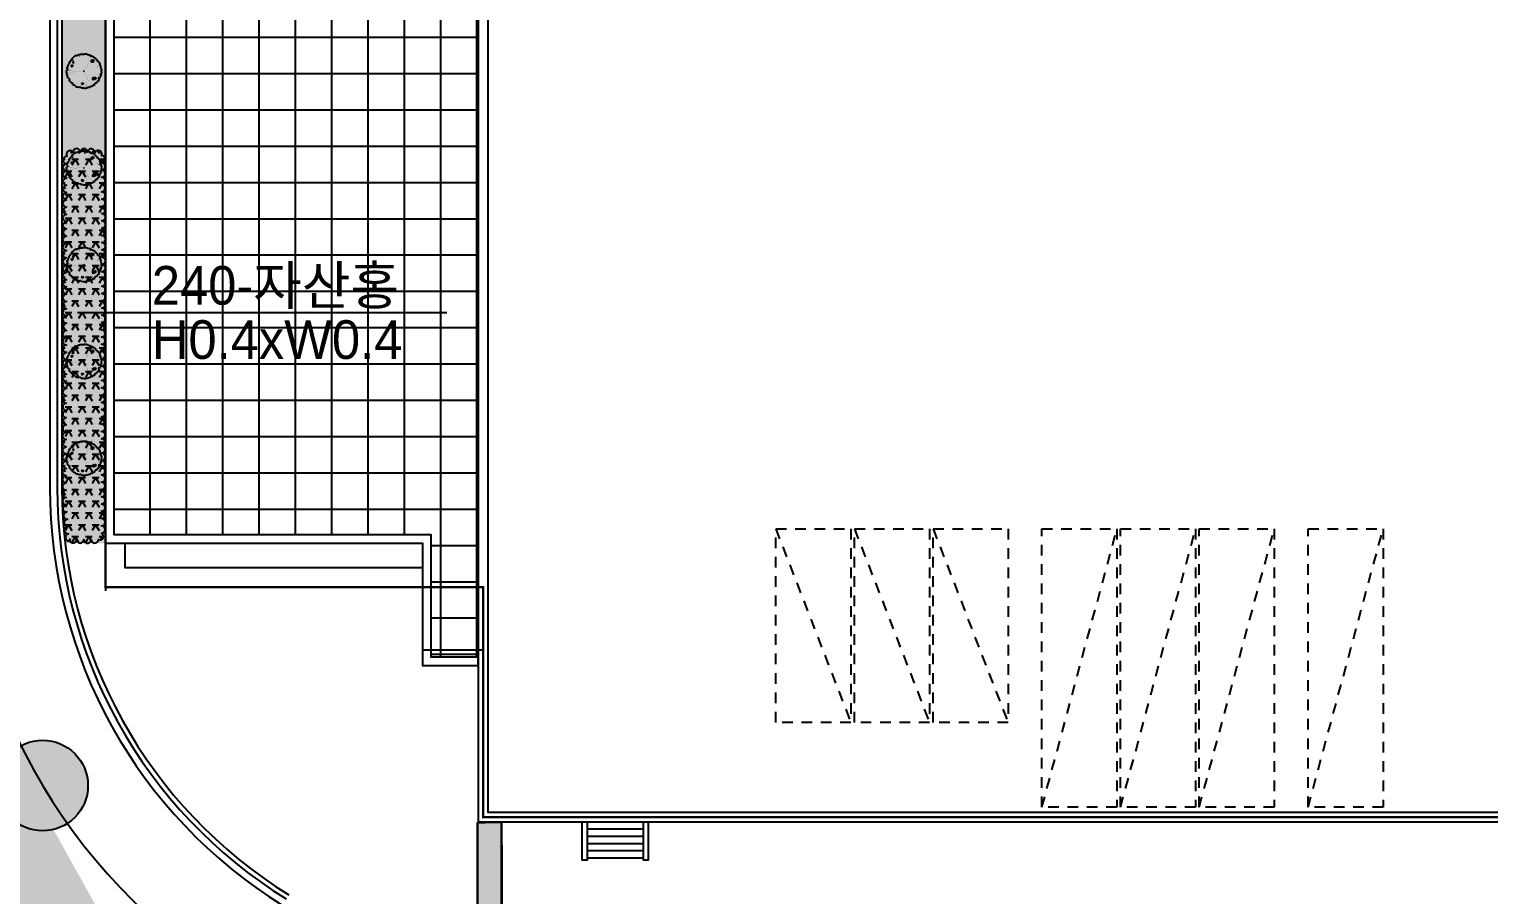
# Model space of a CAD drawing. Header units: millimetres. Extents: x 13387 to 322416, y 10188 to 219730.
# Drawn here: x 46864 to 107185, y 85161 to 120930 of the extents above; entities that cross this region are included whole.
import ezdxf
from ezdxf.xclip import XClip

# ---------------------------------------------------------------- set-up
doc = ezdxf.new("R2010")
doc.units = ezdxf.units.MM
doc.header["$LTSCALE"] = 400
doc.header["$XCLIPFRAME"] = 0
doc.linetypes.add('base$0$base$0$HID', pattern=[2, 1.1, -0.9])
doc.linetypes.add('DOT2', pattern=[0.125, 0, -0.125])
for name, color, linetype in [('0-녹지', 71, 'Continuous'), ('_관목_Name', 7, 'Continuous'), ('_관목_Out', 7, 'Continuous'), ('_관목_Plant', 76, 'Continuous'), ('_관목_Size', 7, 'Continuous'), ('_관목_Tag', 7, 'Continuous'), ('_교목_Plant', 90, 'Continuous'), ('base$0$base$0$8', 8, 'Continuous'), ('base$0$base$0$A-조적해치', 8, 'Continuous'), ('base$0$base$0$COL', 2, 'Continuous'), ('base$0$base$0$WID', 4, 'Continuous'), ('base$0$base$0$XREF_BASE$0$성토옹벽', 6, 'Continuous'), ('base$0$base$0$도로레벨', 5, 'Continuous'), ('base$0$base$0$사업부지', 7, 'Continuous'), ('base$0$base$0$지상1층 평면도$0$A-PK', 6, 'Continuous'), ('base$0$base$0$지하2층외벽선', 2, 'Continuous'), ('tc-2', 252, 'Continuous')]:
    doc.layers.add(name, color=color, linetype=linetype)
doc.layers.add('base$0$base$0$XR-평면도$0$A-SSXM-STAIR', color=7, linetype='Continuous', lineweight=25)
doc.styles.add('Landy', font='')
doc.styles.get("Standard").update_dxf_attribs({"font": 'arial.ttf'})
doc.styles.get('Landy').set_extended_font_data('Dotum')
doc.dimstyles.new('LandyUse_T', dxfattribs={"dimtxt": 2.5, "dimasz": 80, "dimexe": 1.25, "dimexo": 0.625, "dimtad": 1, "dimtxsty": 'Standard', "dimcen": 2.5, "dimadec": 0, "dimazin": 0, "dimtfac": 1, "dimtmove": 0, "dimatfit": 3, "dimfxl": 1, "dimarcsym": 0})

# ---------------------------------------------------------------- blocks, each defined once
blk = doc.blocks.new('base$0$base$0$XREF_BASE$0$A$C3CBC0631')
h = blk.add_hatch(color=253)
h.dxf.hatch_style = 1
edge = h.paths.add_edge_path()
edge.add_line((34727, 50135), (35727, 50136))
edge.add_line((35727, 50136), (35731, 42925))
edge.add_line((35731, 42925), (59609, 28140))
edge.add_arc((63136, 33837), 6700, 238.23622, 296.92149)
edge.add_line((66170, 27863), (66623, 26971))
edge.add_arc((63136, 33837), 7700, 238.23622, 296.92149, ccw=False)
edge.add_line((59083, 27290), (34732, 42367))
edge.add_line((34732, 42367), (34727, 50135))
at = {"layer": 'base$0$base$0$XREF_BASE$0$성토옹벽', "color": 8, "linetype": 'Continuous', "ltscale": 10, "const_width": 100, "flags": 128}
blk.add_lwpolyline([(34727, 50135), (35727, 50136)], dxfattribs=at)
for points in [[(34727, 50135), (34732, 42367), (59083, 27290, 0.26181), (66623, 26971)], [(35727, 50136), (35731, 42925), (59609, 28140, 0.26181), (66170, 27863)]]:
    blk.add_lwpolyline(points, format="xyb", dxfattribs=at)
blk = doc.blocks.new('base$0$base$0$A$C1A6F6B66')
blk.add_lwpolyline([(15350, 48550), (13100, 48550), (13100, 31650), (0, 31650), (0, 5050), (13100, 5050), (13100, 0), (15400, 0), (15400, 350), (13450, 350), (13450, 5400), (350, 5400), (350, 31300), (13450, 31300), (13450, 48200), (15350, 48200)], close=True)
at = {"layer": 'base$0$base$0$8'}
for p, q in [((15350, 350), (15350, 48550)), ((13850, 350), (13850, 48200)), ((15400, 46950), (13450, 46950)), ((15400, 45450), (13450, 45450)), ((15400, 43950), (13450, 43950)), ((15400, 42450), (13450, 42450)), ((15400, 40950), (13450, 40950)), ((15400, 39450), (13450, 39450)), ((15400, 37950), (13450, 37950)), ((15400, 36450), (13450, 36450)), ((15400, 34950), (13450, 34950)), ((15400, 33450), (13450, 33450)), ((15400, 31950), (13450, 31950)), ((1850, 5400), (1850, 31300)), ((3350, 5400), (3350, 31300)), ((4850, 5400), (4850, 31300)), ((6350, 5400), (6350, 31300)), ((7850, 5400), (7850, 31300)), ((9350, 5400), (9350, 31300)), ((10850, 5400), (10850, 31300)), ((12350, 5400), (12350, 31300)), ((15400, 30450), (350, 30450)), ((15400, 28950), (350, 28950)), ((15400, 27450), (350, 27450)), ((15400, 25950), (350, 25950)), ((15400, 24450), (350, 24450)), ((15400, 22950), (350, 22950)), ((15400, 21450), (350, 21450)), ((15400, 19950), (350, 19950)), ((15400, 18450), (350, 18450)), ((15400, 16950), (350, 16950)), ((15400, 15450), (350, 15450)), ((15400, 13950), (350, 13950)), ((15400, 12450), (350, 12450)), ((15400, 10950), (350, 10950)), ((15400, 9450), (350, 9450)), ((15400, 7950), (350, 7950)), ((15400, 6450), (350, 6450)), ((15400, 4950), (13450, 4950)), ((15400, 3450), (13450, 3450)), ((15400, 1950), (13450, 1950)), ((15400, 450), (13450, 450))]:
    blk.add_line(p, q, dxfattribs=at)
blk = doc.blocks.new('base$0$base$0$A$C1BFD5BFA')
at = {"layer": 'base$0$base$0$COL'}
for points in [[(0, 58200), (0, 0), (100200, 0), (100200, 12809)], [(400, 48400), (400, 400), (99800, 400), (99800, 13209), (99800, 13209)]]:
    blk.add_lwpolyline(points, dxfattribs=at)
blk = doc.blocks.new('base$0$base$0$지상1층 평면도$0$_P대형')
at = {"layer": 'base$0$base$0$지상1층 평면도$0$A-PK', "color": 6, "linetype": 'base$0$base$0$HID'}
blk.add_line((-150, -1500), (-3250, -13000), dxfattribs=at)
blk.add_lwpolyline([(-150, -1500), (-150, -13000), (-3250, -13000), (-3250, -1500)], close=True, dxfattribs=at)
blk = doc.blocks.new('base$0$base$0$A$C666166B5')
at = {"layer": 'base$0$base$0$지상1층 평면도$0$A-PK', "linetype": 'base$0$base$0$HID'}
blk.add_line((0, 8000), (3100, 0), dxfattribs=at)
blk.add_lwpolyline([(3100, 8000), (3100, 0), (0, 0), (0, 8000), (3100, 8000)], dxfattribs=at)
blk = doc.blocks.new('base$0$base$0$XREF_BASE$0$A$C5E376D50')
h = blk.add_hatch()
h.set_pattern_fill('GRAVEL', color=8, scale=1000, angle=14.62585)
h.set_pattern_definition([(242.63864078, (-197217523.41, -422257227.16), (-5468.208773979, -10728.405883643), [134.536, -13319.088047]), (199.595594003, (-197217585.244, -422257346.648), (11358.6379974624, 3997.6671750662), [230.868, -22855.9247612]), (147.136300353, (-197217802.74, -422257424.076), (12453.519176433, -8118.488783155), [162.788, -16116.032596]), (281.899542281, (-197218116.977, -422257764.45), (-4082.5244063587, 19604.412627556), [210.238, -20813.5580416]), (307.459507453, (-197218073.626, -422257970.17), (-7868.0485031935, 10348.6140497844), [206.155, -20409.373128]), (11.899542281, (-197217948.243, -422258133.815), (-19604.412627556, -4082.5244063587), [210.238, -20813.5580416]), (52.320093742, (-197217742.523, -422258090.464), (-10053.6794472186, -12958.5311502722), [278.029, -27524.848549]), (86.88118165, (-197217572.578, -422257870.42), (1218.0356119932, 23054.639213137), [262.488, -25986.3214968]), (136.05541889, (-197217558.296, -422257608.323), (-11023.3404862086, 10558.6914210576), [210.95, -20884.0731097]), (189.862211584, (-197217710.18, -422257461.93), (10896.05463927, 1809.970524083), [240.832, -11800.7625788]), (237.023291073, (-197217947.456, -422257503.18), (-8833.5781282671, -13673.6204953845), [311.448, -30833.3750048]), (153.43992811, (-197217156.53, -422257524.15), (-8288.20324574, 4038.030083754), [106.301, -10523.8448127]), (186.095087665, (-197217251.615, -422257476.616), (13083.751290253, 1347.38716589), [202.237, -20021.5114162]), (239.62585328, (-197217452.7, -422257498.1), (252.5059869, -967.595332), [141.421, -1272.7925624]), (217.82444379, (-197217550.74, -422257399.65), (4332.96468632, 3197.72059866), [76.158, -7539.6151059]), (306.42726276, (-197217610.9, -422257446.36), (-1725.11329279, 2650.280009176), [107.703, -5277.4618071]), (45.589609807, (-197217546.94, -422257533.02), (2397.774022256, 2692.70862482), [174.929, -5656.0228948]), (176.19090445, (-197217424.53, -422257408.06), (2187.69665098, -462.5833582), [126.491, -3035.7866602]), (31.015393609, (-197218172.104, -422257592.81), (8918.43535956, 5427.845865291), [177.2, -17542.8451467]), (84.972029217, (-197218020.24, -422257501.504), (-1092.815472013, -11653.572600032), [148.661, -14717.4077473]), (307.82444379, (-197217475.03, -422257214.54), (-3197.72059866, 4332.96468632), [152.315, -7463.4581059]), (358.236312941, (-197217381.625, -422257334.85), (-10433.471281077, 377.7261269), [177.2, -17542.8451467]), (354.069808055, (-197218015.55, -422258192.72), (-5342.988633998, 672.660729466), [170.88, -8373.1237453]), (309.400993844, (-197217845.584, -422258210.374), (-7615.542516274, 9381.018717753), [143.178, -14174.6430633]), (81.42726276, (-197217212.85, -422258179.61), (672.660729466, 5342.988634), [152.315, -7463.4581059]), (31.979877911, (-197217190.145, -422258028.994), (-11568.715368736, -7152.959158081), [167.631, -16595.4236142]), (84.069808056, (-197217686.97, -422258303.34), (-672.660729466, -5342.988633998), [85.44, -8458.5637453]), (115.93578575, (-197217270.9, -422258194.76), (-1977.61927971, 3617.87534121), [50.99, -5048.0295136]), (180.58960981, (-197217293.2, -422258148.9), (3155.29198301, -210.07737127), [206.155, -3916.9506256]), (200.634859232, (-197217499.35, -422258151.025), (9423.447333399, 3492.655201227), [191.05, -18913.9231745]), (318.3159208, (-197217524.22, -422257620.1), (-1472.60730587, 1682.68467714), [144.222, -3461.3292755]), (7.783079862, (-197217416.51, -422257716.01), (16954.1326183803, 2357.4111135683), [251.794, -24927.562624]), (75.571249176, (-197217167.04, -422257681.91), (-2102.83941969, -7783.1912719), [102.956, -10192.674141]), (104.62585328, (-197217141.4, -422257582.2), (-1220.101319, 715.0893451), [60, -940]), (134.88229044, (-197217526.28, -422258127.05), (5637.923236564, -5763.143376545), [138.924, -13753.5199894]), (62.63864078, (-197217624.31, -422258028.61), (5468.208773979, 10728.405883643), [269.072, -13184.552047]), (14.62585328, (-197217500.6, -422257789.6), (715.0893451, 1220.101319), [260, -740]), (339.930699744, (-197217249.07, -422257723.99), (11443.495228755, -4248.107455027), [158.114, -15653.2743008]), (268.680457374, (-197217100.56, -422257778.25), (42.428615646, -4122.887315047), [145.602, -7134.5078893]), (222.271828639, (-197217103.91, -422257923.81), (-15859.2514394095, -14473.5670717894), [237.065, -23469.4741823]), (190.051932015, (-197217279.33, -422258083.272), (-12831.2453033333, -2314.982497922), [250.799, -24829.073408])])
edge = h.paths.add_edge_path()
edge.add_line((216507, 233000), (219179, 224181))
edge.add_line((219179, 224181), (224231, 217242))
edge.add_line((224231, 217242), (240964, 206870))
edge.add_line((240964, 206870), (249211, 198205))
edge.add_line((249211, 198205), (262127, 190211))
edge.add_line((262127, 190211), (263383, 189650))
edge.add_line((263383, 189650), (263995, 191019))
edge.add_line((263995, 191019), (262831, 191539))
edge.add_line((262831, 191539), (250165, 199379))
edge.add_line((250165, 199379), (241917, 208043))
edge.add_line((241917, 208043), (225271, 218362))
edge.add_line((225271, 218362), (220541, 224858))
edge.add_line((220541, 224858), (217942, 233435))
edge.add_line((217942, 233435), (216507, 233000))
blk = doc.blocks.new('base', base_point=(0, 0))
at = {"layer": 'base$0$base$0$도로레벨', "linetype": 'Continuous', "true_color": 0xffffff}
h = blk.add_hatch(color=7, dxfattribs=at)
edge = h.paths.add_edge_path()
edge.add_arc((2447048.2, -1048124.4), 1873.2, 0, 360)
at = {"layer": 'base$0$base$0$사업부지', "linetype": 'Continuous', "ltscale": 10}
h = blk.add_hatch(dxfattribs=at)
h.set_pattern_fill('AR-HBONE', color=8, scale=100, angle=14.625125, style=0)
h.set_pattern_definition([(59.62512505, (-195145259.7, -419444232.27), (-142.83199963, 547.356392), [1200, -400]), (149.62512505, (-195145057.44, -419443887.18), (-142.83199963, 547.356392), [1200, -400])])
edge = h.paths.add_edge_path()
edge.add_arc((2429632.2, -997541.1), 8500, 12.089525, 71.410291, ccw=False)
edge.add_arc((2429632.2, -997541.1), 8500, 359.999998, 12.089525, ccw=False)
edge.add_line((2438132.2, -997541.1), (2438132.2, -1035817.5))
edge.add_arc((2467632.2, -1035817.5), 29500, 179.999999, 238.204008)
edge.add_line((2452088.7, -1060890.5), (2484216.1, -1080807.1))
edge.add_arc((2493436.8, -1065933.4), 17500, 238.204012, 296.889284)
edge.add_arc((2493436.8, -1065933.4), 17500, 296.889284, 329.811311)
edge.add_arc((2520232.4, -1081521.7), 13500, 89.999998, 149.811311, ccw=False)
edge.add_line((2520232.4, -1068021.7), (2522153.2, -1068021.7))
edge.add_line((2522153.2, -1068021.7), (2522153.2, -1066521.7))
edge.add_line((2522153.2, -1066521.7), (2520232.4, -1066521.7))
edge.add_arc((2520232.4, -1081521.7), 15000, 89.999998, 149.811311)
edge.add_arc((2493436.8, -1065933.4), 16000, 296.889284, 329.811311, ccw=False)
edge.add_arc((2493436.8, -1065933.4), 16000, 238.204012, 296.889284, ccw=False)
edge.add_line((2485006.4, -1079532.2), (2452879.1, -1059615.6))
edge.add_arc((2467632.2, -1035817.5), 28000, 179.999998, 238.204007, ccw=False)
edge.add_line((2439632.2, -1035817.5), (2439632.2, -997541.1))
edge.add_arc((2429632.2, -997541.1), 10000, 359.999999, 12.089525)
edge.add_arc((2429632.2, -997541.1), 10000, 12.089525, 76.961351)
edge.add_line((2431888.3, -987798.9), (2432341.9, -989484.6))
blk.add_lwpolyline([(2465048.2, -993914.3), (2454148.2, -993914.3), (2454148.2, -1000314.3), (2454848.2, -1000314.3), (2454848.2, -1003714.3), (2457048.2, -1003714.3), (2457048.2, -1011514.3), (2449648.2, -1011514.3), (2449648.2, -1038114.3), (2462748.2, -1038114.3), (2462748.2, -1042514.3), (2465248.2, -1042514.3), (2465248.2, -1049414.3), (2565048.2, -1049414.3), (2565048.2, -1015514.3), (2565248.2, -1015514.3), (2565248.2, -991414.3), (2465048.2, -991414.3)], close=True)
at = {"layer": 'base$0$base$0$A-조적해치'}
blk.add_line((2447348.2, -999939.3), (2447348.2, -1035810.1), dxfattribs=at)
blk.add_lwpolyline([(2439948.2, -997533.7), (2439948.2, -1035810.1, 0.2595675), (2453053.2, -1059353.2), (2485180.5, -1079269.9)], format="xyb", dxfattribs=at)
blk.add_arc((2467648.2, -1035810.1), 20300, 180, 238.204009, dxfattribs=at)
at = {"layer": 'base$0$base$0$WID'}
for p, q in [((2447648.2, -999939.3), (2447648.2, -1035810.1)), ((2447848.2, -999939.3), (2447848.2, -1035810.1)), ((2449648.2, -1038114.3), (2449648.2, -1039914.3)), ((2449648.2, -1038114.3), (2449648.2, -1040082.2)), ((2449648.2, -1039914.3), (2462748.2, -1039914.3))]:
    blk.add_line(p, q, dxfattribs=at)
for points in [[(2443648.2, -995439.3), (2443648.2, -1035810.1, 0.2595679), (2455002.7, -1056208.5), (2487130, -1076125.1, 0.2618101), (2498880, -1076628.6, 0.2618101)], [(2439648.2, -997533.7), (2439648.2, -1035810.1, 0.2595675), (2452895.1, -1059608.2), (2485022.4, -1079524.9)]]:
    blk.add_lwpolyline(points, format="xyb", dxfattribs=at)
blk.add_lwpolyline([(2450448.2, -1038114.3), (2450448.2, -1039114.3), (2462748.2, -1039114.3)], dxfattribs=at)
for radius in [20000, 19800]:
    blk.add_arc((2467648.2, -1035810.1), radius, 180, 238.204009, dxfattribs=at)
at = {"layer": 'base$0$base$0$XR-평면도$0$A-SSXM-STAIR'}
for p, q in [((2469548.2, -1049914.3), (2471873.2, -1049914.3)), ((2469548.2, -1050214.3), (2471873.2, -1050214.3)), ((2469548.2, -1050514.3), (2471873.2, -1050514.3)), ((2469548.2, -1050814.3), (2471873.2, -1050814.3)), ((2469548.2, -1051114.3), (2471873.2, -1051114.3))]:
    blk.add_line(p, q, dxfattribs=at)
for points in [[(2469548.2, -1049614.3), (2469548.2, -1051214.3), (2469548.2, -1051214.3), (2469348.2, -1051214.3), (2469348.2, -1049614.3)], [(2472073.2, -1049614.3), (2472073.2, -1051214.3), (2472073.2, -1051214.3), (2471873.2, -1051214.3), (2471873.2, -1049614.3)]]:
    blk.add_lwpolyline(points, dxfattribs=at)
at = {"layer": 'base$0$base$0$도로레벨', "color": 7, "linetype": 'Continuous'}
blk.add_circle((2447048.2, -1048124.4), 1873.2, dxfattribs=at)
at = {"layer": 'base$0$base$0$사업부지', "color": 8, "linetype": 'Continuous', "ltscale": 10, "flags": 128}
blk.add_lwpolyline([(2432341.9, -989484.6, -0.2647752), (2437943.7, -995760.9, -0.0527995), (2438132.2, -997541.1), (2438132.2, -1035817.5, 0.2595675), (2452088.7, -1060890.5), (2484216.1, -1080807.1, 0.2618101), (2501351.5, -1081541.3, 0.1446457), (2508563.3, -1074733.2, -0.267067), (2520232.4, -1068021.7), (2522153.2, -1068021.7)], format="xyb", dxfattribs=at)
at = {"layer": 'base$0$base$0$지하2층외벽선', "linetype": 'base$0$base$0$HID', "const_width": 100}
blk.add_lwpolyline([(2554050, -1049427.6), (2465250, -1049427.6), (2465250, -1039927.6), (2449650, -1039927.6), (2449650, -963827.6), (2504846.7, -963827.6), (2504846.7, -976327.6), (2545650, -976327.6), (2545650, -991427.6), (2565050, -991427.6), (2565050, -1037927.6), (2554050, -1049427.6)], dxfattribs=at)
ref = blk.add_blockref('base$0$base$0$XREF_BASE$0$A$C5E376D50', (2212998.1, -1272554.8))
XClip(ref).set_block_clipping_path([(154965.4345864058, 162053.3751671459), (438965.4345861674, 383653.3751671459)])
for name, p in [('base$0$base$0$A$C1BFD5BFA', (2465044.9, -1049617.6)), ('base$0$base$0$A$C1A6F6B66', (2449648.2, -1043164.3)), ('base$0$base$0$A$C666166B5', (2477344.9, -1045514.3)), ('base$0$base$0$A$C666166B5', (2480594.9, -1045514.3)), ('base$0$base$0$A$C666166B5', (2483844.9, -1045514.3))]:
    blk.add_blockref(name, p)
at = {"layer": 'base$0$base$0$XREF_BASE$0$성토옹벽'}
blk.add_blockref('base$0$base$0$XREF_BASE$0$A$C3CBC0631', (2430288.9, -1099777.9), dxfattribs=at)
at = {"layer": 'base$0$base$0$지상1층 평면도$0$A-PK', "rotation": 180}
for p in [(2488194.9, -1050514.3), (2491444.9, -1050514.3), (2494694.9, -1050514.3), (2499194.9, -1050514.3)]:
    blk.add_blockref('base$0$base$0$지상1층 평면도$0$_P대형', p, dxfattribs=at)
blk = doc.blocks.new('TL000051_0')
at = {"color": 0}
for points in [[(-0.31, 0.566), (-0.314, 0.567), (-0.333, 0.564), (-0.341, 0.559), (-0.347, 0.548), (-0.361, 0.527)], [(-0.31, 0.566), (-0.297, 0.574), (-0.263, 0.582), (-0.251, 0.587), (-0.226, 0.587), (-0.213, 0.591), (-0.175, 0.612), (-0.162, 0.616), (-0.133, 0.625), (-0.111, 0.629), (-0.082, 0.633), (-0.08, 0.633)], [(-0.05, 0.633), (-0.055, 0.617), (-0.063, 0.614), (-0.072, 0.614), (-0.078, 0.614), (-0.08, 0.622), (-0.08, 0.628), (-0.08, 0.636)], [(-0.05, 0.633), (-0.031, 0.633), (0.015, 0.633), (0.023, 0.637), (0.086, 0.637)], [(0.086, 0.637), (0.116, 0.625), (0.141, 0.612), (0.196, 0.599), (0.209, 0.599), (0.238, 0.595), (0.245, 0.593)], [(0.3, 0.56), (0.293, 0.557), (0.26, 0.54), (0.23, 0.561), (0.247, 0.582), (0.245, 0.593)], [(0.3, 0.56), (0.318, 0.549), (0.331, 0.541), (0.356, 0.524), (0.39, 0.498), (0.411, 0.49), (0.419, 0.477), (0.445, 0.439), (0.453, 0.426), (0.491, 0.401), (0.508, 0.387)], [(-0.586, -0.243), (-0.592, -0.235), (-0.601, -0.197), (-0.609, -0.155), (-0.626, -0.1), (-0.63, -0.058), (-0.638, -0.024), (-0.638, 0.005), (-0.634, 0.026), (-0.634, 0.046)], [(-0.625, 0.095), (-0.601, 0.074), (-0.61, 0.039), (-0.634, 0.046)], [(-0.625, 0.095), (-0.621, 0.098), (-0.613, 0.14), (-0.604, 0.161), (-0.588, 0.195), (-0.575, 0.22), (-0.572, 0.255)], [(-0.555, 0.305), (-0.546, 0.293), (-0.548, 0.278), (-0.557, 0.266), (-0.572, 0.255)], [(-0.554, 0.304), (-0.554, 0.305), (-0.541, 0.321), (-0.533, 0.334), (-0.512, 0.351), (-0.495, 0.372), (-0.483, 0.393), (-0.473, 0.406)], [(-0.459, 0.43), (-0.43, 0.426), (-0.423, 0.416), (-0.434, 0.399), (-0.449, 0.399), (-0.465, 0.406), (-0.473, 0.406)], [(-0.458, 0.43), (-0.453, 0.439), (-0.445, 0.452), (-0.424, 0.481), (-0.407, 0.498), (-0.381, 0.515), (-0.369, 0.524), (-0.36, 0.529)], [(0.508, 0.387), (0.504, 0.38), (0.516, 0.372), (0.525, 0.359), (0.525, 0.355), (0.533, 0.355), (0.535, 0.355)], [(0.535, 0.355), (0.537, 0.351), (0.546, 0.325), (0.571, 0.3), (0.592, 0.275), (0.592, 0.258), (0.596, 0.245)], [(0.596, 0.245), (0.582, 0.233), (0.58, 0.231), (0.582, 0.217), (0.586, 0.213), (0.59, 0.213), (0.601, 0.211), (0.602, 0.211), (0.606, 0.21)], [(0.606, 0.21), (0.613, 0.186), (0.617, 0.153), (0.626, 0.119), (0.638, 0.077), (0.647, 0.039), (0.634, -0.029), (0.643, -0.053), (0.63, -0.1), (0.63, -0.107)], [(-0.537, -0.318), (-0.526, -0.306), (-0.528, -0.29), (-0.539, -0.284), (-0.548, -0.282), (-0.556, -0.276), (-0.564, -0.268), (-0.57, -0.254), (-0.584, -0.243), (-0.586, -0.243)], [(-0.438, -0.452), (-0.445, -0.441), (-0.457, -0.428), (-0.486, -0.399), (-0.516, -0.365), (-0.533, -0.336), (-0.537, -0.319), (-0.537, -0.318)], [(-0.407, -0.489), (-0.409, -0.469), (-0.404, -0.458), (-0.407, -0.451), (-0.415, -0.447), (-0.421, -0.447), (-0.44, -0.453)], [(-0.161, -0.606), (-0.179, -0.601), (-0.234, -0.584), (-0.272, -0.584), (-0.289, -0.572), (-0.314, -0.551), (-0.335, -0.529), (-0.369, -0.517), (-0.407, -0.489)], [(0.398, -0.5), (0.373, -0.513), (0.361, -0.513), (0.348, -0.517), (0.331, -0.534), (0.318, -0.551), (0.297, -0.563), (0.283, -0.569)], [(0.46, -0.443), (0.446, -0.437), (0.432, -0.439), (0.409, -0.451), (0.399, -0.458), (0.393, -0.468), (0.391, -0.478), (0.395, -0.496), (0.399, -0.501)], [(0.564, -0.27), (0.563, -0.273), (0.554, -0.31), (0.546, -0.332), (0.541, -0.353), (0.512, -0.37), (0.483, -0.408), (0.466, -0.428), (0.459, -0.442)], [(0.577, -0.254), (0.563, -0.248), (0.561, -0.248), (0.552, -0.246), (0.546, -0.246), (0.54, -0.246), (0.542, -0.256), (0.55, -0.261), (0.557, -0.265), (0.565, -0.271)], [(0.626, -0.142), (0.621, -0.168), (0.604, -0.192), (0.601, -0.201), (0.58, -0.247), (0.576, -0.253)], [(0.63, -0.107), (0.616, -0.113), (0.614, -0.119), (0.62, -0.13), (0.622, -0.134), (0.626, -0.142)], [(0.254, -0.577), (0.243, -0.58), (0.213, -0.593), (0.196, -0.597), (0.158, -0.606), (0.103, -0.622), (0.057, -0.635), (0.019, -0.639), (0.007, -0.631), (-0.031, -0.627), (-0.095, -0.622), (-0.108, -0.619)], [(0.283, -0.569), (0.272, -0.56), (0.264, -0.56), (0.252, -0.562), (0.254, -0.57), (0.254, -0.577)]]:
    blk.add_lwpolyline(points, dxfattribs=at)
for points, const_width in [([(-0.153, 0.532, -1), (-0.166, 0.532, -1)], 0.0125), ([(-0.516, 0.041, -1), (-0.528, 0.041, -1)], 0.0125), ([(-0.477, 0.315, -1), (-0.479, 0.315, -1)], 0.00251), ([(-0.344, 0.439, -1), (-0.346, 0.439, -1)], 0.00251), ([(-0.264, 0.439, -1), (-0.267, 0.439, -1)], 0.00251), ([(-0.03, 0.196, -1), (-0.032, 0.196, -1)], 0.00251), ([(0.222, 0.443, -1), (0.219, 0.443, -1)], 0.00251), ([(0.275, 0.492, -1), (0.273, 0.492, -1)], 0.00251), ([(0.39, 0.421, -1), (0.387, 0.421, -1)], 0.00251), ([(0.466, 0.351, -1), (0.454, 0.351, -1)], 0.0125), ([(0.515, 0.165, -1), (0.502, 0.165, -1)], 0.0125), ([(0.509, 0.046, -1), (0.507, 0.046, -1)], 0.00251), ([(-0.489, -0.264, -1), (-0.502, -0.264, -1)], 0.0125), ([(-0.424, -0.158, -1), (-0.426, -0.158, -1)], 0.00251), ([(-0.258, -0.454, -1), (-0.265, -0.454, -1)], 0.00752), ([(-0.045, -0.542, -1), (-0.052, -0.542, -1)], 0.00752), ([(0.023, -0.516, -1), (0.021, -0.516, -1)], 0.00251), ([(0.107, -0.056, -1), (0.105, -0.056, -1)], 0.00251), ([(0.209, -0.498, -1), (0.206, -0.498, -1)], 0.00251), ([(0.563, -0.136, -1), (0.55, -0.136, -1)], 0.0125), ([(-0.127, -0.542, -1), (-0.13, -0.542, -1)], 0.00251)]:
    blk.add_lwpolyline(points, format="xyb", close=True, dxfattribs=dict(at, const_width=const_width))
for points in [[(-0.42, 0.218), (-0.473, 0.196), (-0.464, 0.178), (-0.447, 0.17), (-0.429, 0.17), (-0.411, 0.196), (-0.407, 0.205)], [(-0.372, 0.311), (-0.385, 0.342), (-0.398, 0.333), (-0.411, 0.319), (-0.398, 0.315), (-0.381, 0.306), (-0.376, 0.306)], [(0.292, 0.421), (0.345, 0.417), (0.349, 0.377), (0.34, 0.351), (0.318, 0.333), (0.287, 0.337), (0.278, 0.346), (0.274, 0.368), (0.283, 0.377)], [(-0.053, -0.449), (-0.084, -0.454), (-0.08, -0.471), (-0.036, -0.476), (-0.018, -0.458), (-0.018, -0.458)], [(0.384, -0.215), (0.437, -0.25), (0.428, -0.277), (0.389, -0.303), (0.345, -0.316), (0.332, -0.286), (0.332, -0.25), (0.349, -0.242), (0.362, -0.237)]]:
    blk.add_lwpolyline(points, close=True, dxfattribs=at)
at = {"const_width": 0.0326}
blk.add_lwpolyline([(0.016, 0, -1), (-0.016, 0, -1)], format="xyb", close=True, dxfattribs=at)
at = {"color": 0}
blk.add_lwpolyline([(-0.108, -0.619, 0.875539), (-0.161, -0.606, 1.618197)], format="xyb", dxfattribs=at)
at = {"layer": 'tc-2', "linetype": 'DOT2'}
for points in [[(0.113, 0.177), (0.122, 0.237), (0.135, 0.301), (0.164, 0.365), (0.164, 0.447), (0.182, 0.519), (0.186, 0.571), (0.191, 0.6)], [(-0.002, 0.007), (-0.062, 0.007), (-0.117, 0.002), (-0.147, 0.002), (-0.194, 0.002), (-0.263, -0.019), (-0.348, -0.037), (-0.43, -0.053), (-0.481, -0.057), (-0.557, -0.057), (-0.617, -0.057), (-0.631, -0.062)], [(-0.301, -0.027), (-0.327, -0.023), (-0.374, -0.01), (-0.413, 0.002), (-0.447, 0.011), (-0.477, 0.015), (-0.507, 0.023), (-0.549, 0.037), (-0.605, 0.059)], [(-0.01, 0.002), (0.007, -0.015), (0.02, -0.045), (0.037, -0.079), (0.053, -0.126), (0.083, -0.164), (0.1, -0.207), (0.117, -0.254), (0.13, -0.288), (0.156, -0.327), (0.169, -0.348), (0.229, -0.4), (0.241, -0.425), (0.276, -0.455), (0.331, -0.494), (0.36, -0.513)], [(0, 0), (0.037, 0.05), (0.075, 0.126), (0.105, 0.164), (0.135, 0.224), (0.182, 0.276), (0.224, 0.314), (0.284, 0.365), (0.344, 0.421), (0.391, 0.498)], [(-0.465, -0.056), (-0.498, -0.074), (-0.537, -0.104), (-0.579, -0.13), (-0.605, -0.143), (-0.612, -0.145)], [(0.097, -0.519), (0.07, -0.553), (0.053, -0.579), (0.037, -0.596), (0.015, -0.621), (0.007, -0.63)], [(0.113, -0.254), (0.113, -0.301), (0.109, -0.365), (0.1, -0.412), (0.097, -0.438), (0.1, -0.481), (0.097, -0.524), (0.1, -0.579), (0.105, -0.596), (0.101, -0.623)]]:
    blk.add_lwpolyline(points, dxfattribs=at)
blk = doc.blocks.new('G$CE0093AA2')
at = {"layer": '0-녹지'}
h = blk.add_hatch(color=256, dxfattribs=at)
h.dxf.hatch_style = 1
edge = h.paths.add_edge_path()
edge.add_line((19332, 126164), (19440, 125747))
edge.add_line((19440, 125747), (22595, 120583))
edge.add_line((22595, 120583), (23068, 112594))
edge.add_line((23068, 112594), (21209, 104532))
edge.add_line((21209, 104532), (17313, 92419))
edge.add_line((17313, 92419), (17351, 80156))
edge.add_line((17351, 80156), (20991, 68174))
edge.add_line((20991, 68174), (25611, 61828))
edge.add_line((25611, 61828), (42224, 51526))
edge.add_line((42224, 51526), (44798, 48823))
edge.add_line((44798, 48823), (50475, 42861))
edge.add_line((50475, 42861), (63054, 35073))
edge.add_line((63054, 35073), (72532, 30838))
edge.add_line((72532, 30838), (81111, 25777))
edge.add_line((81111, 25777), (85212, 16676))
edge.add_line((85212, 16676), (91764, 15877))
edge.add_line((91764, 15877), (88685, 27374))
edge.add_line((88685, 27374), (89778, 31902))
edge.add_line((89778, 31902), (98176, 36160))
edge.add_line((98176, 36160), (101651, 45691))
edge.add_line((101651, 45691), (103923, 41996))
edge.add_line((103923, 41996), (103686, 35158))
edge.add_line((103686, 35158), (111452, 32838))
edge.add_line((111452, 32838), (111744, 29100))
edge.add_line((111744, 29100), (111971, 29006))
edge.add_line((111971, 29006), (160342, 66518))
edge.add_line((160342, 66518), (163067, 89592))
edge.add_line((163067, 89592), (159195, 101883))
edge.add_line((159195, 101883), (154544, 158207))
edge.add_line((154544, 158207), (147609, 153806))
edge.add_line((147609, 153806), (145898, 154962))
edge.add_line((145898, 154962), (139606, 156524))
edge.add_line((139606, 156524), (131647, 157279))
edge.add_line((131647, 157279), (123097, 161807))
edge.add_line((123097, 161807), (107601, 162021))
edge.add_line((107601, 162021), (87141, 159793))
edge.add_line((87141, 159793), (75906, 155993))
edge.add_line((75906, 155993), (73745, 160181))
edge.add_line((73745, 160181), (73096, 160745))
edge.add_line((73096, 160745), (72894, 160510))
edge.add_line((72894, 160510), (72242, 159752))
edge.add_line((72242, 159752), (62304, 168301))
edge.add_line((62304, 168301), (42227, 172547))
edge.add_line((42227, 172547), (32820, 165471))
edge.add_line((32820, 165471), (25883, 163665))
edge.add_line((25883, 163665), (18187, 161975))
edge.add_line((18187, 161975), (11890, 160474))
edge.add_line((11890, 160474), (17026, 140967))
edge.add_line((17026, 140967), (15748, 140633))
edge.add_arc((16971, 144898), 4437, 254.00037, 277.35559)
edge.add_arc((17403, 141489), 1000, 277.81441, 14.39027)
edge.add_line((18371, 141737), (13785, 159318))
edge.add_line((13785, 159318), (29855, 163519))
edge.add_line((29855, 163519), (30813, 159836))
edge.add_line((30813, 159836), (33433, 159836))
edge.add_arc((33433, 161336), 1500, 270, 0)
edge.add_line((34933, 161336), (34933, 165036))
edge.add_line((34933, 165036), (63733, 165036))
edge.add_line((63733, 165036), (63733, 161336))
edge.add_arc((65233, 161336), 1500, 180, 270)
edge.add_line((65233, 159836), (65633, 159836))
edge.add_line((65633, 159836), (65633, 153836))
edge.add_line((65633, 153836), (51533, 153836))
edge.add_arc((51533, 152336), 1500, 90, 180)
edge.add_line((50033, 152336), (50033, 151836))
edge.add_line((50033, 151836), (71008, 151836))
edge.add_line((71008, 151836), (71008, 151636))
edge.add_line((71008, 151636), (50033, 151636))
edge.add_line((50033, 151636), (50033, 151436))
edge.add_line((50033, 151436), (132842, 151437))
edge.add_line((132842, 151437), (125758, 157216))
edge.add_line((125758, 157216), (126390, 157991))
edge.add_line((126390, 157991), (133198, 152437))
edge.add_line((133198, 152437), (151994, 152437))
edge.add_line((151994, 152437), (152030, 124236))
edge.add_line((152030, 124236), (152233, 124236))
edge.add_line((152233, 124236), (152230, 88933))
edge.add_line((152230, 88933), (158560, 88933))
edge.add_line((158560, 88933), (158560, 78842))
edge.add_line((158560, 78842), (152230, 78842))
edge.add_line((152230, 78842), (152230, 66033))
edge.add_line((152230, 66033), (147833, 66033))
edge.add_line((147833, 66033), (147833, 62187))
edge.add_line((147833, 62187), (147083, 61578))
edge.add_line((147083, 61578), (147725, 60739))
edge.add_line((147725, 60739), (131769, 47783))
edge.add_line((131769, 47783), (123643, 42450))
edge.add_line((123643, 42450), (107643, 42441))
edge.add_line((107643, 42441), (107643, 47629))
edge.add_line((107643, 47629), (107217, 47629))
edge.add_arc((107217, 34129), 13500, 90, 149.81131)
edge.add_arc((80422, 49717), 17500, 296.88928, 329.81131, ccw=False)
edge.add_arc((80422, 49717), 17500, 238.20401, 296.88928, ccw=False)
edge.add_line((71201, 34843), (39074, 54760))
edge.add_arc((54617, 79833), 29500, 180, 238.20401, ccw=False)
edge.add_line((25117, 79833), (25117, 118109))
edge.add_arc((16617, 118109), 8500, 360, 71.37307)
h = blk.add_hatch(color=256, dxfattribs=at)
h.dxf.hatch_style = 1
edge = h.paths.add_edge_path(flags=17)
edge.add_line((37525, 119142), (35849, 119986))
edge.add_arc((44333, 115711), 9500, 153.25632, 180)
edge.add_line((34833, 115711), (34833, 79840))
edge.add_arc((54633, 79840), 19800, 180, 186.68275)
edge.add_line((34968, 77536), (36633, 77536))
edge.add_line((36633, 77536), (36633, 115211))
edge.add_line((36633, 115211), (36621, 115211))
edge.add_arc((45621, 115211), 9000, 154.10353, 180, ccw=False)
at = {"layer": '_관목_Plant'}
h = blk.add_hatch(dxfattribs=at)
h.set_pattern_fill('CHASAN', color=256, scale=1500, style=0)
h.set_pattern_definition([(240, (-2413015.1, 1115650.53), (281.25, -487.13929), [281.25, -281.25]), (300, (-2413015.1, 1115650.53), (562.5, -3e-07), [281.25, -281.25]), (0, (-2413155.73, 1115650.53), (281.25, 487.13929), [281.25, -281.25])])
edge = h.paths.add_edge_path()
edge.add_arc((35287, 77705), 150, 179.02953, 359.02953)
edge.add_arc((35586, 77699), 150, 178.7028, 358.7028)
edge.add_arc((35886, 77692), 150, 178.7028, 358.7028)
edge.add_arc((36186, 77688), 150, 179.80855, 359.80855)
edge.add_arc((36400, 77824), 150, 244.93838, 64.93838)
edge.add_arc((36464, 78110), 150, 269.77486, 89.77486)
edge.add_arc((36465, 78410), 150, 269.94671, 89.94671)
edge.add_arc((36465, 78710), 150, 269.94671, 89.94671)
edge.add_arc((36465, 79010), 150, 269.94671, 89.94671)
edge.add_arc((36466, 79310), 150, 269.94671, 89.94671)
edge.add_arc((36466, 79610), 150, 269.94671, 89.94671)
edge.add_arc((36466, 79910), 150, 269.94671, 89.94671)
edge.add_arc((36466, 80210), 150, 269.94671, 89.94671)
edge.add_arc((36467, 80510), 150, 269.94671, 89.94671)
edge.add_arc((36467, 80810), 150, 269.94671, 89.94671)
edge.add_arc((36467, 81110), 150, 269.94671, 89.94671)
edge.add_arc((36468, 81410), 150, 269.94671, 89.94671)
edge.add_arc((36468, 81710), 150, 269.94671, 89.94671)
edge.add_arc((36468, 82010), 150, 269.94671, 89.94671)
edge.add_arc((36468, 82310), 150, 269.94671, 89.94671)
edge.add_arc((36469, 82610), 150, 269.94671, 89.94671)
edge.add_arc((36469, 82910), 150, 269.94671, 89.94671)
edge.add_arc((36469, 83210), 150, 269.94671, 89.94671)
edge.add_arc((36469, 83510), 150, 269.94671, 89.94671)
edge.add_arc((36470, 83810), 150, 269.94671, 89.94671)
edge.add_arc((36470, 84110), 150, 269.94671, 89.94671)
edge.add_arc((36470, 84410), 150, 269.94671, 89.94671)
edge.add_arc((36471, 84710), 150, 269.94671, 89.94671)
edge.add_arc((36471, 85010), 150, 269.94671, 89.94671)
edge.add_arc((36471, 85310), 150, 269.94671, 89.94671)
edge.add_arc((36471, 85610), 150, 269.94671, 89.94671)
edge.add_arc((36472, 85910), 150, 269.94671, 89.94671)
edge.add_arc((36472, 86210), 150, 269.94671, 89.94671)
edge.add_arc((36472, 86510), 150, 269.94671, 89.94671)
edge.add_arc((36473, 86810), 150, 269.94671, 89.94671)
edge.add_arc((36473, 87110), 150, 269.94671, 89.94671)
edge.add_arc((36473, 87410), 150, 269.94671, 89.94671)
edge.add_arc((36473, 87710), 150, 269.94671, 89.94671)
edge.add_arc((36474, 88010), 150, 269.94671, 89.94671)
edge.add_arc((36474, 88310), 150, 269.94671, 89.94671)
edge.add_arc((36474, 88610), 150, 269.94671, 89.94671)
edge.add_arc((36474, 88910), 150, 269.94671, 89.94671)
edge.add_arc((36475, 89210), 150, 269.94671, 89.94671)
edge.add_arc((36475, 89510), 150, 269.94671, 89.94671)
edge.add_arc((36475, 89810), 150, 269.94671, 89.94671)
edge.add_arc((36476, 90110), 150, 269.94671, 89.94671)
edge.add_arc((36476, 90410), 150, 269.94671, 89.94671)
edge.add_arc((36476, 90710), 150, 269.94671, 89.94671)
edge.add_arc((36476, 91010), 150, 270.21469, 90.21469)
edge.add_arc((36475, 91310), 150, 270.21469, 90.21469)
edge.add_arc((36473, 91610), 150, 270.21469, 90.21469)
edge.add_arc((36472, 91910), 150, 270.21469, 90.21469)
edge.add_arc((36471, 92210), 150, 270.21469, 90.21469)
edge.add_arc((36470, 92510), 150, 270.21469, 90.21469)
edge.add_arc((36469, 92810), 150, 270.21469, 90.21469)
edge.add_arc((36468, 93110), 150, 270.21469, 90.21469)
edge.add_arc((36467, 93410), 150, 270.21469, 90.21469)
edge.add_arc((36328, 93617), 150, 337.35385, 157.35385)
edge.add_arc((36040, 93684), 150, 356.65244, 176.65244)
edge.add_arc((35740, 93694), 150, 359.43698, 179.43698)
edge.add_arc((35440, 93697), 150, 359.43698, 179.43698)
edge.add_arc((35166, 93613), 150, 34.57447, 214.57447)
edge.add_arc((35029, 93379), 150, 84.54272, 264.54272)
edge.add_arc((35017, 93080), 150, 90.9834, 270.9834)
edge.add_arc((35022, 92780), 150, 90.9834, 270.9834)
edge.add_arc((35024, 92480), 150, 89.92338, 269.92338)
edge.add_arc((35024, 92180), 150, 89.92338, 269.92338)
edge.add_arc((35024, 91880), 150, 89.92338, 269.92338)
edge.add_arc((35023, 91580), 150, 89.92338, 269.92338)
edge.add_arc((35023, 91280), 150, 89.92338, 269.92338)
edge.add_arc((35022, 90980), 150, 89.92338, 269.92338)
edge.add_arc((35022, 90680), 150, 89.92338, 269.92338)
edge.add_arc((35022, 90380), 150, 89.92338, 269.92338)
edge.add_arc((35021, 90080), 150, 89.92338, 269.92338)
edge.add_arc((35021, 89780), 150, 89.92338, 269.92338)
edge.add_arc((35020, 89480), 150, 89.92338, 269.92338)
edge.add_arc((35020, 89180), 150, 89.92338, 269.92338)
edge.add_arc((35020, 88880), 150, 89.92338, 269.92338)
edge.add_arc((35019, 88580), 150, 89.92338, 269.92338)
edge.add_arc((35019, 88280), 150, 89.92338, 269.92338)
edge.add_arc((35018, 87980), 150, 89.92338, 269.92338)
edge.add_arc((35018, 87680), 150, 89.92338, 269.92338)
edge.add_arc((35018, 87380), 150, 89.92338, 269.92338)
edge.add_arc((35017, 87080), 150, 89.92338, 269.92338)
edge.add_arc((35017, 86780), 150, 89.92338, 269.92338)
edge.add_arc((35016, 86480), 150, 89.92338, 269.92338)
edge.add_arc((35016, 86180), 150, 89.92338, 269.92338)
edge.add_arc((35016, 85880), 150, 89.92338, 269.92338)
edge.add_arc((35015, 85580), 150, 89.92338, 269.92338)
edge.add_arc((35015, 85280), 150, 89.92338, 269.92338)
edge.add_arc((35014, 84980), 150, 89.92338, 269.92338)
edge.add_arc((35014, 84680), 150, 89.92338, 269.92338)
edge.add_arc((35014, 84380), 150, 89.92338, 269.92338)
edge.add_arc((35013, 84080), 150, 89.92338, 269.92338)
edge.add_arc((35013, 83780), 150, 89.92338, 269.92338)
edge.add_arc((35012, 83480), 150, 89.92338, 269.92338)
edge.add_arc((35012, 83180), 150, 89.92338, 269.92338)
edge.add_arc((35012, 82880), 150, 89.92338, 269.92338)
edge.add_arc((35011, 82580), 150, 89.92338, 269.92338)
edge.add_arc((35011, 82280), 150, 89.92338, 269.92338)
edge.add_arc((35010, 81980), 150, 89.92338, 269.92338)
edge.add_arc((35010, 81680), 150, 89.92338, 269.92338)
edge.add_arc((35010, 81380), 150, 89.92338, 269.92338)
edge.add_arc((35009, 81080), 150, 89.92338, 269.92338)
edge.add_arc((35009, 80780), 150, 89.92338, 269.92338)
edge.add_arc((35008, 80480), 150, 89.92338, 269.92338)
edge.add_arc((35008, 80180), 150, 89.92338, 269.92338)
edge.add_arc((35008, 79880), 150, 89.92338, 269.92338)
edge.add_arc((35007, 79580), 150, 89.92338, 269.92338)
edge.add_arc((35007, 79280), 150, 89.92338, 269.92338)
edge.add_arc((35020, 78980), 150, 95.1202, 275.1202)
edge.add_arc((35047, 78682), 150, 95.1202, 275.1202)
edge.add_arc((35070, 78382), 150, 93.87122, 273.87122)
edge.add_arc((35090, 78083), 150, 93.87122, 273.87122)
edge.add_arc((35124, 77785), 150, 99.03129, 279.03129)
edge.add_arc((35142, 77672), 35.6, 279.03129, 99.03129)
at = {"layer": '_관목_Out'}
blk.add_lwpolyline([(35137, 77708, 1), (35436, 77702, 1), (35436, 77702, 1), (35736, 77696, 1), (36036, 77689, 1), (36036, 77689, 1), (36336, 77688, 1), (36336, 77688, 1), (36463, 77960, 1), (36463, 77960, 1), (36465, 78260, 1), (36465, 78260, 1), (36465, 78560, 1), (36465, 78860, 1), (36465, 79160, 1), (36466, 79460, 1), (36466, 79760, 1), (36466, 80060, 1), (36467, 80360, 1), (36467, 80660, 1), (36467, 80960, 1), (36467, 81260, 1), (36468, 81560, 1), (36468, 81860, 1), (36468, 82160, 1), (36468, 82460, 1), (36469, 82760, 1), (36469, 83060, 1), (36469, 83360, 1), (36470, 83660, 1), (36470, 83960, 1), (36470, 84260, 1), (36470, 84560, 1), (36471, 84860, 1), (36471, 85160, 1), (36471, 85460, 1), (36472, 85760, 1), (36472, 86060, 1), (36472, 86360, 1), (36472, 86660, 1), (36473, 86960, 1), (36473, 87260, 1), (36473, 87560, 1), (36474, 87860, 1), (36474, 88160, 1), (36474, 88460, 1), (36474, 88760, 1), (36475, 89060, 1), (36475, 89360, 1), (36475, 89660, 1), (36475, 89960, 1), (36476, 90260, 1), (36476, 90560, 1), (36476, 90860, 1), (36476, 90860, 1), (36475, 91160, 1), (36474, 91460, 1), (36473, 91760, 1), (36472, 92060, 1), (36471, 92360, 1), (36470, 92660, 1), (36468, 92960, 1), (36467, 93260, 1), (36466, 93560, 1), (36466, 93560, 1), (36189, 93675, 1), (36189, 93675, 1), (35890, 93693, 1), (35890, 93693, 1), (35590, 93696, 1), (35290, 93698, 1), (35290, 93698, 1), (35043, 93528, 1), (35043, 93528, 1), (35014, 93230, 1), (35014, 93230, 1), (35019, 92930, 1), (35025, 92630, 1), (35025, 92630, 1), (35024, 92330, 1), (35024, 92030, 1), (35023, 91730, 1), (35023, 91430, 1), (35023, 91130, 1), (35022, 90830, 1), (35022, 90530, 1), (35021, 90230, 1), (35021, 89930, 1), (35021, 89630, 1), (35020, 89330, 1), (35020, 89030, 1), (35019, 88730, 1), (35019, 88430, 1), (35019, 88130, 1), (35018, 87830, 1), (35018, 87530, 1), (35017, 87230, 1), (35017, 86930, 1), (35017, 86630, 1), (35016, 86330, 1), (35016, 86030, 1), (35015, 85730, 1), (35015, 85430, 1), (35015, 85130, 1), (35014, 84830, 1), (35014, 84530, 1), (35013, 84230, 1), (35013, 83930, 1), (35013, 83630, 1), (35012, 83330, 1), (35012, 83030, 1), (35011, 82730, 1), (35011, 82430, 1), (35011, 82130, 1), (35010, 81830, 1), (35010, 81530, 1), (35009, 81230, 1), (35009, 80930, 1), (35009, 80630, 1), (35008, 80330, 1), (35008, 80030, 1), (35007, 79730, 1), (35007, 79430, 1), (35007, 79130, 1), (35007, 79130, 1), (35033, 78831, 1), (35060, 78532, 1), (35060, 78532, 1), (35080, 78233, 1), (35101, 77933, 1), (35101, 77933, 1), (35148, 77637, 1)], format="xyb", close=True, dxfattribs=at)
ref = blk.add_blockref('base', (-2413015, 1115651))
XClip(ref).set_block_clipping_path([(2413015.1054852898, -1109546.827617452), (2592876.6779239769, -918069.190399006)])
at = {"layer": '_교목_Plant', "xscale": 1120, "yscale": 1120, "zscale": 1120}
for p in [(35740, 97046), (35740, 93046), (35740, 89046), (35740, 85046), (35740, 81046)]:
    blk.add_blockref('TL000051_0', p, dxfattribs=at)
at = {"layer": '_관목_Name', "style": 'Landy'}
blk.add_text('240-자산홍', height=1600, dxfattribs=at).set_placement((38547, 87396))
at = {"layer": '_관목_Size', "style": 'Landy'}
blk.add_text('H0.4xW0.4', height=1600, dxfattribs=at).set_placement((38547, 85156))
at = {"layer": '_관목_Tag'}
blk.add_leader([(35468, 87076), (38227, 87076), (50736, 87076)], dimstyle='LandyUse_T', dxfattribs=at)

msp = doc.modelspace()

# ---------------------------------------------------------------- block references
msp.add_blockref('G$CE0093AA2', (13387, 22149))

doc.saveas('drawing.dxf')
